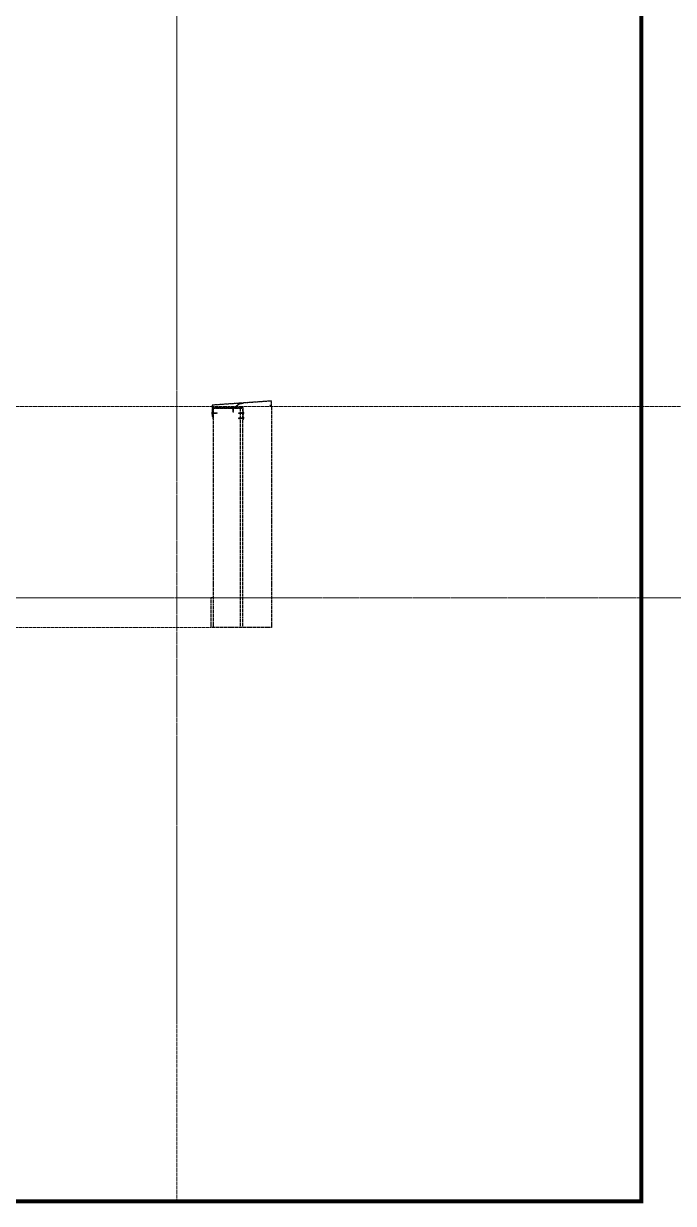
# Model space of a CAD drawing. Header units: inches. Extents: x 841 to 14369, y -4365 to -3225.
# Drawn here: x 10969.3 to 11132.4, y -4190.6 to -3894.7 of the extents above; entities that cross this region are included whole.
import ezdxf
from ezdxf.xclip import XClip

# ---------------------------------------------------------------- set-up
doc = ezdxf.new("R2010")
doc.units = ezdxf.units.IN
doc.header["$MEASUREMENT"] = 0
doc.header["$XCLIPFRAME"] = 0
for name, pattern in [('_PDT - Center', [0.5625, 0.375, -0.09375, 0, -0.09375]), ('Grid Line 1_2_', [0.875, 0.5, -0.125, 0.125, -0.125]), ('NBK_CenterX2', [1.083333, 0.666667, -0.125, 0.166667, -0.125]), ('NBK_Hidden', [0.125, 0.083333, -0.041667]), ('NBK_Hidden2', [0.0625, 0.041667, -0.020833])]:
    doc.linetypes.add(name, pattern=pattern)
doc.layers.get('Defpoints').update_dxf_attribs({"color": 250, "lineweight": 0})
for name, color, linetype, lineweight in [('!Gridline', 112, 'NBK_CenterX2', 5), ('!Hatch', 8, 'Continuous', 5), ('!Linetype_Hidden', 210, 'NBK_Hidden', 9), ('!Misc1', 254, 'Continuous', 5), ('!Misc2', 252, 'NBK_Hidden2', 5)]:
    doc.layers.add(name, color=color, linetype=linetype, lineweight=lineweight)
doc.layers.add('!Viewport', color=250, linetype='Continuous', lineweight=0, plot=False)
doc.layers.add('0 @ 1', color=7, linetype='Continuous')

# ---------------------------------------------------------------- blocks, each defined once
blk = doc.blocks.new('A$C5F5F23F4')
at = {"linetype": 'Grid Line 1_2_'}
blk.add_line((0, -106.16), (0, 458.95), dxfattribs=at)
at = {"linetype": '_PDT - Center', "lineweight": 9}
blk.add_line((-2818.05, 0), (397.38, 0), dxfattribs=at)
blk = doc.blocks.new('*U831')
at = {"color": 0, "linetype": 'ByBlock'}
for p, q in [((0.1, -0.01), (-0.1, -0.04)), ((0.1, -0.07), (-0.1, -0.1)), ((0.1, -0.14), (-0.1, -0.16)), ((0.1, -0.2), (-0.1, -0.22)), ((0.1, -0.26), (-0.1, -0.29)), ((0.1, -0.32), (-0.1, -0.35)), ((0.1, -0.39), (-0.1, -0.41)), ((0.1, -0.45), (-0.1, -0.47)), ((0.1, -0.51), (-0.1, -0.54)), ((0.1, -0.57), (-0.1, -0.6)), ((0.1, -0.64), (-0.1, -0.66)), ((0.1, -0.7), (-0.1, -0.72)), ((0.02, -0.75), (-0.01, -0.93)), ((0, -1), (-0.01, -0.93)), ((0.08, -0.75), (0, -1))]:
    blk.add_line(p, q, dxfattribs=at)
blk.add_lwpolyline([(-0.17, 0.06), (0.17, 0.06, -0.999262), (0.17, 0), (-0.17, 0, -1.000932)], format="xyb", close=True)
for points in [[(0.07, 0), (-0.07, 0), (-0.07, -0.02)], [(0.07, 0), (0.1, -0.01), (0.07, -0.03), (0.07, -0.06)], [(-0.07, -0.08), (-0.07, -0.05), (-0.1, -0.04), (-0.07, -0.02)], [(-0.07, -0.14), (-0.07, -0.11), (-0.1, -0.1), (-0.07, -0.08)], [(-0.07, -0.2), (-0.07, -0.17), (-0.1, -0.16), (-0.07, -0.14)], [(-0.07, -0.27), (-0.07, -0.23), (-0.1, -0.22), (-0.07, -0.2)], [(-0.07, -0.33), (-0.07, -0.3), (-0.1, -0.29), (-0.07, -0.27)], [(-0.07, -0.39), (-0.07, -0.36), (-0.1, -0.35), (-0.07, -0.33)], [(-0.07, -0.45), (-0.07, -0.42), (-0.1, -0.41), (-0.07, -0.39)], [(-0.07, -0.52), (-0.07, -0.48), (-0.1, -0.47), (-0.07, -0.45)], [(-0.07, -0.58), (-0.07, -0.55), (-0.1, -0.54), (-0.07, -0.52)], [(-0.07, -0.64), (-0.07, -0.61), (-0.1, -0.6), (-0.07, -0.58)], [(-0.07, -0.7), (-0.07, -0.67), (-0.1, -0.66), (-0.07, -0.64)], [(-0.07, -0.77), (-0.07, -0.73), (-0.1, -0.72), (-0.07, -0.7)], [(0.07, -0.75), (0.08, -0.75), (0.08, -0.93), (0, -1), (-0.08, -0.93), (-0.08, -0.75), (-0.07, -0.75), (-0.07, -0.77)], [(0.07, -0.06), (0.1, -0.07), (0.07, -0.09), (0.07, -0.12)], [(0.07, -0.12), (0.1, -0.14), (0.07, -0.15), (0.07, -0.19)], [(0.07, -0.19), (0.1, -0.2), (0.07, -0.22), (0.07, -0.25)], [(0.07, -0.25), (0.1, -0.26), (0.07, -0.28), (0.07, -0.31)], [(0.07, -0.31), (0.1, -0.32), (0.07, -0.34), (0.07, -0.38)], [(0.07, -0.38), (0.1, -0.39), (0.07, -0.41), (0.07, -0.44)], [(0.07, -0.44), (0.1, -0.45), (0.07, -0.47), (0.07, -0.5)], [(0.07, -0.5), (0.1, -0.51), (0.07, -0.53), (0.07, -0.56)], [(0.07, -0.56), (0.1, -0.57), (0.07, -0.59), (0.07, -0.62)], [(0.07, -0.62), (0.1, -0.64), (0.07, -0.66), (0.07, -0.69)], [(0.07, -0.69), (0.1, -0.7), (0.07, -0.72), (0.07, -0.75)]]:
    blk.add_lwpolyline(points, dxfattribs=at)
for centre, radius, start, end in [((-0.04, -0.93), 0.0417, 132.5802, 180.5455), ((-0.05, -0.94), 0.0414, 11.0573, 109.1534)]:
    blk.add_arc(centre, radius, start, end, dxfattribs=at)
blk = doc.blocks.new('A$C5E8AE244')
at = {"layer": '!Hatch', "const_width": 0.0625}
blk.add_lwpolyline([(-6.42, 1.19), (-7.43, 1.26)], dxfattribs=at)
at = {"layer": '!Hatch'}
blk.add_lwpolyline([(-6.42, 1.15), (-7.44, 1.22), (-7.43, 1.3), (-6.42, 1.23)], close=True, dxfattribs=at)
at = {"layer": '!Misc1'}
blk.add_lwpolyline([(-14.49, 1.83), (-14.49, 1.87), (-14.45, 1.87)], dxfattribs=at)
at = {"layer": '!Misc2'}
for p, q in [((0.31, 0.19), (0.19, -2.12)), ((0.31, -2.12), (0.19, 0.19))]:
    blk.add_line(p, q, dxfattribs=at)
blk.add_lwpolyline([(0.39, -2.12), (0.39, 0.83), (-14.45, 1.87, 0.434812), (-14.49, 1.83), (-14.49, 0.45, 0.645045), (-14.43, 0.42), (-14.1, 0.71), (-14.15, 0.77), (-14.35, 0.6, -0.645045), (-14.41, 0.63), (-14.41, 1.74, -0.434812), (-14.37, 1.78), (0.31, 0.76), (0.31, -2.12)], format="xyb", close=True, dxfattribs=at)
for points in [[(-4.37, 0.19), (-5.37, 0.19), (-6.45, 1.09), (-7.44, 1.16), (-7.44, 1.22), (-6.42, 1.15), (-5.35, 0.25), (-4.37, 0.25)], [(0.13, -2.81), (0.13, 0.12), (-7.37, 0.12), (-7.37, -2.94), (-7.43, -2.94), (-7.43, 0.19), (0.13, 0.19), (0.19, 0.19), (0.19, -2.81)], [(0.19, 0.19), (0.31, 0.19), (0.31, -2.12), (0.19, -2.12)]]:
    blk.add_lwpolyline(points, close=True, dxfattribs=at)
at = {"layer": '!Misc2', "xscale": -1.279102632693, "yscale": 1.279102632693, "zscale": 1.279102632693}
blk.add_blockref('*U831', (-4.88, 0.25), dxfattribs=at)
at = {"layer": '!Misc2', "yscale": 1.279102632693, "zscale": 1.279102632693}
for p, xscale, rotation in [((-7.47, -1.24), -1.279102632693, 90), ((-7.47, -2.54), -1.279102632693, 90), ((0.39, -1.25), 1.279102632693, 270)]:
    blk.add_blockref('*U831', p, dxfattribs=dict(at, xscale=xscale, rotation=rotation))
blk = doc.blocks.new('A$C5F5EFE0E')
at = {"lineweight": 30}
for p, q in [((9.25, -265.5), (9.25, -210.46)), ((15.88, -210.46), (15.88, -265.5)), ((16.5, -210.46), (16.5, -265.5)), ((9.25, -258), (8.5, -258)), ((8.5, -258), (8.5, -265.5))]:
    blk.add_line(p, q, dxfattribs=at)
for points in [[(23.75, -210), (23.75, -265.5), (8.5, -265.5)], [(9.25, -210.46), (16.5, -210.46)]]:
    blk.add_lwpolyline(points, dxfattribs=at)
at = {"color": 8, "const_width": 0.125}
blk.add_lwpolyline([(9.25, -210.39), (16.63, -210.39)], dxfattribs=at)
at = {"linetype": 'NBK_Hidden2'}
blk.add_lwpolyline([(16.63, -210.46), (9.25, -210.46), (9.25, -210.33), (16.63, -210.33)], close=True, dxfattribs=at)
blk.add_lwpolyline([(-2591.75, -265.5), (8.5, -265.5), (8.5, -258), (-2591.75, -258)], close=True)
at = {"xscale": -1}
blk.add_blockref('A$C5E8AE244', (9.26, -210.45), dxfattribs=at)
blk = doc.blocks.new('A$C5F5F243C')
at = {"layer": '!Linetype_Hidden'}
blk.add_blockref('A$C5F5EFE0E', (0, 0), dxfattribs=at)
blk = doc.blocks.new('GRID_ELEV SOUTH_S')
at = {"layer": '!Gridline'}
for p, q in [((2568.03, -2067.31), (2568.03, 130.35)), ((-679.04, -611.03), (2852.28, -611.03)), ((-679.04, -659.03), (2852.28, -659.03))]:
    blk.add_line(p, q, dxfattribs=at)

msp = doc.modelspace()

# ---------------------------------------------------------------- linework, layer by layer
at = {"layer": 'Defpoints', "color": 2, "const_width": 1}
msp.add_lwpolyline([(5267.32, -3651.07), (11124.33, -3651.07), (11124.33, -4190.12), (5267.32, -4190.12)], close=True, dxfattribs=at)

# ---------------------------------------------------------------- block references
at = {"layer": '!Viewport', "color": 1}
msp.add_blockref('A$C5F5F23F4', (11007.76, -4038.72), dxfattribs=at)
at = {"color": 1}
msp.add_blockref('A$C5F5F243C', (11007.76, -3780.72), dxfattribs=at)
at = {"layer": '0 @ 1'}
ref = msp.add_blockref('GRID_ELEV SOUTH_S', (8439.73, -3379.69), dxfattribs=at)
XClip(ref).set_block_clipping_path([(-7679.6900497164, -810.429584289), (5606.9554738692, 506.5953677402)])

doc.saveas('drawing.dxf')
